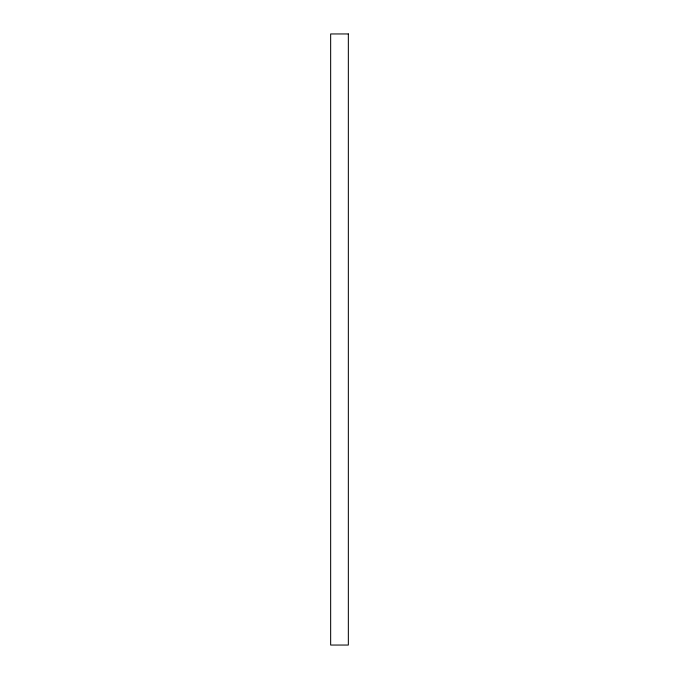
<?xml version="1.0" encoding="UTF-8"?>
<svg xmlns="http://www.w3.org/2000/svg" width="679" height="679" viewBox="0 0 679 679"><rect width="100%" height="100%" fill="white"/><g stroke="black" fill="none" stroke-linecap="round" stroke-linejoin="round"><path stroke-width="1.02" d="M348.344 33.95L330.656 33.95L330.656 645.05L348.344 645.05L348.344 33.95"/></g></svg>
